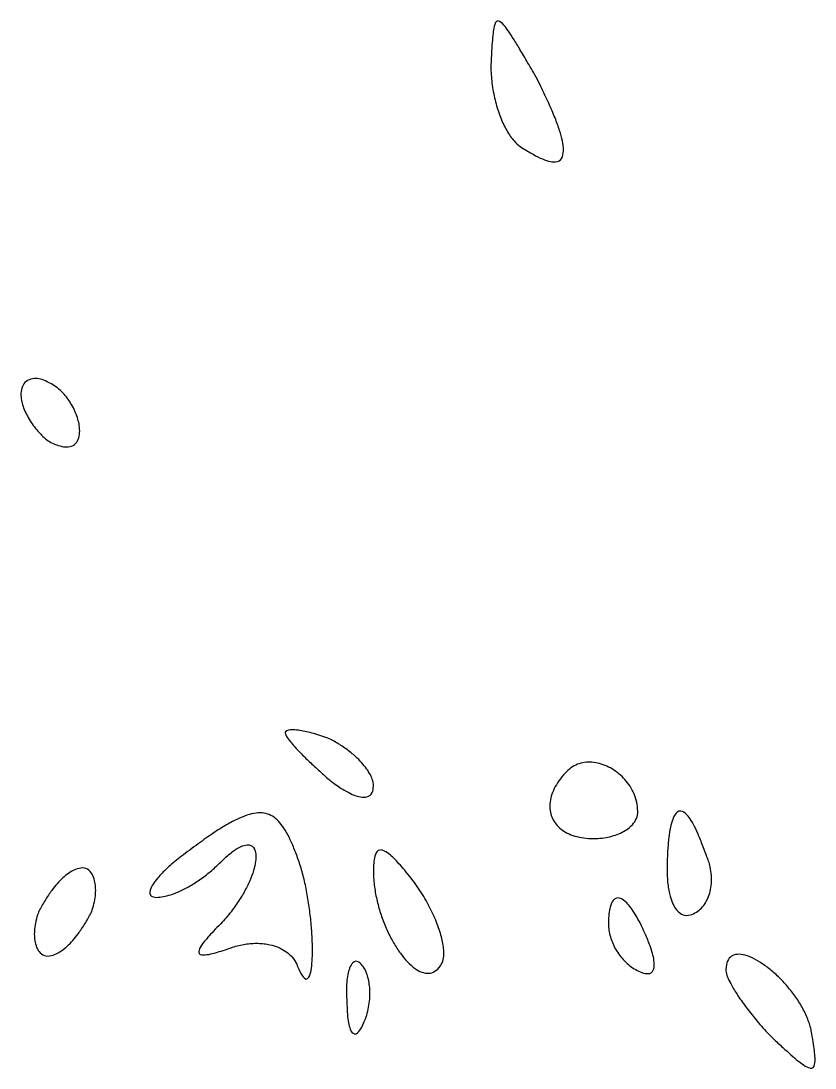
# Model space of a CAD drawing. Header units: metres. Extents: x 11 to 1970, y 60 to 2209.
# Drawn here: x 1700 to 1970.4, y 301.9 to 658.4 of the extents above; entities that cross this region are included whole.
import ezdxf

# ---------------------------------------------------------------- set-up
doc = ezdxf.new("R2010")
doc.units = ezdxf.units.M

msp = doc.modelspace()

# ---------------------------------------------------------------- linework, layer by layer
for points in [[(1860, 643), (1860.005968, 642.278888), (1860.023744, 641.555904), (1860.053136, 640.831576), (1860.093952, 640.106432), (1860.146, 639.381), (1860.209088, 638.655808), (1860.283024, 637.931384), (1860.367616, 637.208256), (1860.462672, 636.486952), (1860.568, 635.768), (1860.683408, 635.051928), (1860.808704, 634.339264), (1860.943696, 633.630536), (1861.088192, 632.926272), (1861.242, 632.227), (1861.404928, 631.533248), (1861.576784, 630.845544), (1861.757376, 630.164416), (1861.946512, 629.490392), (1862.144, 628.824), (1862.349648, 628.165768), (1862.563264, 627.516224), (1862.784656, 626.875896), (1863.013632, 626.245312), (1863.25, 625.625), (1863.493568, 625.015488), (1863.744144, 624.417304), (1864.001536, 623.830976), (1864.265552, 623.257032), (1864.536, 622.696), (1864.812688, 622.148408), (1865.095424, 621.614784), (1865.384016, 621.095656), (1865.678272, 620.591552), (1865.978, 620.103), (1866.283008, 619.630528), (1866.593104, 619.174664), (1866.908096, 618.735936), (1867.227792, 618.314872), (1867.552, 617.912), (1867.880528, 617.527848), (1868.381, 616.987875), (1868.890112, 616.492992), (1869.407216, 616.044981), (1869.931664, 615.645624), (1870.462808, 615.296703), (1871, 615), (1871.505201, 614.675998), (1872.000808, 614.363984), (1872.486827, 614.063946), (1872.963264, 613.775872), (1873.430125, 613.49975), (1873.887416, 613.235568), (1874.335143, 612.983314), (1875.201929, 612.514542), (1876.030531, 612.093338), (1876.820997, 611.719606), (1877.573375, 611.39325), (1878.287713, 611.114174), (1878.964059, 610.882282), (1879.602461, 610.697478), (1880.202967, 610.559666), (1880.765625, 610.46875), (1881.290483, 610.424634), (1882.007, 610.446), (1882.638737, 610.572126), (1883.185856, 610.802688), (1883.648519, 611.137362), (1884.026888, 611.575824), (1884.321125, 612.11775), (1884.531392, 612.762816), (1884.657851, 613.510698), (1884.695677, 614.066246), (1884.696375, 614.66725), (1884.659993, 615.313614), (1884.586579, 616.005242), (1884.476181, 616.742038), (1884.328847, 617.523906), (1884.144625, 618.35075), (1883.923563, 619.222474), (1883.665709, 620.138982), (1883.371111, 621.100178), (1883.210048, 621.597504), (1883.039817, 622.105966), (1882.860424, 622.625552), (1882.671875, 623.15625), (1882.474176, 623.698048), (1882.267333, 624.250934), (1882.051352, 624.814896), (1881.826239, 625.389922), (1881.592, 625.976), (1881.348641, 626.573118), (1881.096168, 627.181264), (1880.834587, 627.800426), (1880.563904, 628.430592), (1880.284125, 629.07175), (1879.995256, 629.723888), (1879.697303, 630.386994), (1879.390272, 631.061056), (1879.074169, 631.746062), (1878.749, 632.442), (1878.414771, 633.148858), (1878.071488, 633.866624), (1877.719157, 634.595286), (1877.357784, 635.334832), (1876.987375, 636.08525), (1876.607936, 636.846528), (1876.219473, 637.618654), (1875.821992, 638.401616), (1875.415499, 639.195402), (1875, 640), (1874.584185, 640.712803), (1874.17668, 641.411224), (1873.777395, 642.095281), (1873.38624, 642.764992), (1873.003125, 643.420375), (1872.62796, 644.061448), (1872.260655, 644.688229), (1871.90112, 645.300736), (1871.549265, 645.898987), (1871.205, 646.483), (1870.868235, 647.052793), (1870.53888, 647.608384), (1870.216845, 648.149791), (1869.90204, 648.677032), (1869.594375, 649.190125), (1869.29376, 649.689088), (1869.000105, 650.173939), (1868.71332, 650.644696), (1868.433315, 651.101377), (1868.16, 651.544), (1867.893285, 651.972583), (1867.379295, 652.787701), (1866.890625, 653.546875), (1866.426555, 654.250249), (1865.986365, 654.897967), (1865.569335, 655.490173), (1865.174745, 656.027011), (1864.801875, 656.508625), (1864.450005, 656.935159), (1863.96, 657.472), (1863.513195, 657.885721), (1862.980455, 658.246669), (1862.40768, 658.393024), (1861.927905, 658.202779), (1861.603485, 657.809743), (1861.325625, 657.203875), (1861.14432, 656.610496), (1860.983535, 655.898533), (1860.886545, 655.358251), (1860.796875, 654.765625), (1860.713805, 654.120799), (1860.636615, 653.423917), (1860.564585, 652.675123), (1860.496995, 651.874561), (1860.433125, 651.022375), (1860.372255, 650.118709), (1860.313665, 649.163707), (1860.256635, 648.157513), (1860.22848, 647.635264), (1860.200445, 647.100271), (1860.17244, 646.552552), (1860.144375, 645.992125), (1860.11616, 645.419008), (1860.087705, 644.833219), (1860.05892, 644.234776), (1860.029715, 643.623697), (1860, 643)], [(1700, 531), (1700.02368, 530.386112), (1700.09344, 529.746496), (1700.174845, 529.251748), (1700.28028, 528.745552), (1700.408935, 528.229204), (1700.56, 527.704), (1700.732665, 527.171236), (1700.92612, 526.632208), (1701.139555, 526.088212), (1701.37216, 525.540544), (1701.623125, 524.9905), (1701.89164, 524.439376), (1702.176895, 523.888468), (1702.47808, 523.339072), (1702.794385, 522.792484), (1703.125, 522.25), (1703.469115, 521.712916), (1703.82592, 521.182528), (1704.194605, 520.660132), (1704.57436, 520.147024), (1704.964375, 519.6445), (1705.36384, 519.153856), (1705.771945, 518.676388), (1706.18788, 518.213392), (1706.610835, 517.766164), (1707.04, 517.336), (1707.474565, 516.924196), (1707.91372, 516.532048), (1708.356655, 516.160852), (1708.80256, 515.811904), (1709.250625, 515.4865), (1709.70004, 515.185936), (1710.179398, 514.911201), (1710.710272, 514.659264), (1711.229914, 514.429143), (1711.738, 514.221), (1712.234206, 514.034997), (1712.718208, 513.871296), (1713.344, 513.688), (1713.946752, 513.545024), (1714.525696, 513.442752), (1715.080064, 513.381568), (1715.609088, 513.361856), (1716.112, 513.384), (1716.70275, 513.471125), (1717.25, 513.625), (1717.75225, 513.846375), (1718.208, 514.136), (1718.61575, 514.494625), (1718.974, 514.923), (1719.28125, 515.421875), (1719.536, 515.992), (1719.700992, 516.499904), (1719.830656, 517.054272), (1719.924224, 517.655488), (1719.980928, 518.303936), (1719.998802, 518.821499), (1719.989254, 519.457884), (1719.941886, 520.091356), (1719.857462, 520.748252), (1719.770288, 521.254448), (1719.663026, 521.770796), (1719.536, 522.296), (1719.389534, 522.828764), (1719.223952, 523.367792), (1719.039578, 523.911788), (1718.836736, 524.459456), (1718.61575, 525.0095), (1718.376944, 525.560624), (1718.120642, 526.111532), (1717.847168, 526.660928), (1717.556846, 527.207516), (1717.25, 527.75), (1716.926954, 528.287084), (1716.588032, 528.817472), (1716.233558, 529.339868), (1715.863856, 529.852976), (1715.47925, 530.3555), (1715.080064, 530.846144), (1714.666622, 531.323612), (1714.239248, 531.786608), (1713.798266, 532.233836), (1713.344, 532.664), (1712.876774, 533.075804), (1712.396912, 533.467952), (1711.904738, 533.839148), (1711.400576, 534.188096), (1710.88475, 534.5135), (1710.357584, 534.814064), (1709.850005, 535.088799), (1709.40032, 535.340736), (1708.951715, 535.570857), (1708.356655, 535.843469), (1707.766875, 536.076625), (1707.184295, 536.269941), (1706.610835, 536.423033), (1706.048415, 536.535517), (1705.498955, 536.607009), (1704.964375, 536.637125), (1704.446595, 536.625481), (1703.947535, 536.571693), (1703.35296, 536.444608), (1702.794385, 536.250323), (1702.27556, 535.988088), (1701.800235, 535.657153), (1701.37216, 535.256768), (1700.995085, 534.786183), (1700.732665, 534.358667), (1700.507205, 533.885359), (1700.320625, 533.365875), (1700.174845, 532.799831), (1700.071785, 532.186843), (1700.013365, 531.526527), (1700, 531)], [(1790, 416), (1790.100842, 415.508215), (1790.341718, 414.977485), (1790.645408, 414.46316), (1790.952512, 414.00724), (1791.314144, 413.51388), (1791.728, 412.985), (1792.071278, 412.566185), (1792.441664, 412.12928), (1792.838186, 411.675095), (1793.259872, 411.20444), (1793.70575, 410.718125), (1794.174848, 410.21696), (1794.666194, 409.701755), (1795.178816, 409.17332), (1795.531904, 408.81408), (1795.893728, 408.44956), (1796.264, 408.08), (1796.642432, 407.70564), (1797.028736, 407.32672), (1797.422624, 406.94348), (1797.823808, 406.55616), (1798.232, 406.165), (1798.646912, 405.77024), (1799.068256, 405.37212), (1799.495744, 404.97088), (1799.929088, 404.56676), (1800.368, 404.16), (1800.812192, 403.75084), (1801.261376, 403.33952), (1801.715264, 402.92628), (1802.173568, 402.51136), (1802.636, 402.095), (1803.102272, 401.67744), (1803.572096, 401.25892), (1804.045184, 400.83968), (1804.521248, 400.41996), (1805, 400), (1805.536376, 399.587208), (1806.065408, 399.188864), (1806.586952, 398.805016), (1807.100864, 398.435712), (1807.607, 398.081), (1808.105216, 397.740928), (1808.595368, 397.415544), (1809.077312, 397.104896), (1809.550904, 396.809032), (1810.016, 396.528), (1810.472456, 396.261848), (1810.920128, 396.010624), (1811.574851, 395.661883), (1812.209, 395.347), (1812.822089, 395.066137), (1813.413632, 394.819456), (1813.983143, 394.607119), (1814.530136, 394.429288), (1815.054125, 394.286125), (1815.554624, 394.177792), (1816.184576, 394.087808), (1816.770752, 394.060416), (1817.312, 394.096), (1817.807168, 394.194944), (1818.359573, 394.408309), (1818.835928, 394.722024), (1819.233983, 395.136839), (1819.551488, 395.653504), (1819.745984, 396.140672), (1819.886336, 396.693888), (1819.971392, 397.313536), (1819.998203, 397.822099), (1819.981262, 398.455265), (1819.899158, 399.077685), (1819.753886, 399.715945), (1819.604864, 400.20388), (1819.422578, 400.698835), (1819.208, 401.2), (1818.962102, 401.706565), (1818.685856, 402.21772), (1818.380234, 402.732655), (1818.046208, 403.25056), (1817.68475, 403.770625), (1817.296832, 404.29204), (1816.883426, 404.813995), (1816.445504, 405.33568), (1815.984038, 405.856285), (1815.5, 406.375), (1814.994362, 406.891015), (1814.468096, 407.40352), (1813.922174, 407.911705), (1813.547786, 408.247695), (1813.165382, 408.581165), (1812.77525, 408.911875), (1812.377678, 409.239585), (1811.972954, 409.564055), (1811.561366, 409.885045), (1811.143202, 410.202315), (1810.71875, 410.515625), (1810.288298, 410.824735), (1809.852134, 411.129405), (1809.410546, 411.429395), (1808.963822, 411.724465), (1808.51225, 412.014375), (1808.056118, 412.298885), (1807.595714, 412.577755), (1807.131326, 412.850745), (1806.663242, 413.117615), (1806.19175, 413.378125), (1805.717138, 413.632035), (1805.239694, 413.879105), (1804.760306, 414.089399), (1804.282862, 414.264573), (1803.80825, 414.434875), (1803.102272, 414.681088), (1802.404286, 414.916069), (1801.715264, 415.139656), (1801.036178, 415.351687), (1800.368, 415.552), (1799.711702, 415.740433), (1799.068256, 415.916824), (1798.438634, 416.081011), (1797.823808, 416.232832), (1797.22475, 416.372125), (1796.642432, 416.498728), (1796.077826, 416.612479), (1795.531904, 416.713216), (1795.005638, 416.800777), (1794.5, 416.875), (1793.859584, 416.952936), (1793.259872, 417.006488), (1792.703168, 417.035272), (1792.191776, 417.038904), (1791.619766, 417.007489), (1791.037898, 416.916067), (1790.513024, 416.733696), (1790.100842, 416.376243)], [(1886, 403), (1885.359152, 402.338904), (1884.756416, 401.676032), (1884.191504, 401.012008), (1883.664128, 400.347456), (1883.174, 399.683), (1882.720832, 399.019264), (1882.304336, 398.356872), (1881.924224, 397.696448), (1881.580208, 397.038616), (1881.272, 396.384), (1880.999312, 395.733224), (1880.761856, 395.086912), (1880.559344, 394.445688), (1880.391488, 393.810176), (1880.258, 393.181), (1880.158592, 392.558784), (1880.092976, 391.944152), (1880.060864, 391.337728), (1880.061968, 390.740136), (1880.096, 390.152), (1880.162672, 389.573944), (1880.261696, 389.006592), (1880.392784, 388.450568), (1880.555648, 387.906496), (1880.75, 387.375), (1880.975552, 386.856704), (1881.232016, 386.352232), (1881.519104, 385.862208), (1881.836528, 385.387256), (1882.184, 384.928), (1882.561232, 384.485064), (1882.967936, 384.059072), (1883.403824, 383.650648), (1883.868608, 383.260416), (1884.362, 382.889), (1884.883712, 382.537024), (1885.433456, 382.205112), (1886.010944, 381.893888), (1886.615888, 381.603976), (1887.248, 381.336), (1887.906992, 381.090584), (1888.592576, 380.868352), (1889.304464, 380.669928), (1890.042368, 380.495936), (1890.806, 380.347), (1891.595072, 380.223744), (1892.409296, 380.126792), (1893.248384, 380.056768), (1894.112048, 380.014296), (1895, 380), (1895.717138, 380.010719), (1896.427904, 380.042552), (1897.131326, 380.095013), (1897.826432, 380.167616), (1898.51225, 380.259875), (1899.187808, 380.371304), (1899.852134, 380.501417), (1900.504256, 380.649728), (1901.143202, 380.815751), (1901.768, 380.999), (1902.377678, 381.198989), (1902.971264, 381.415232), (1903.547786, 381.647243), (1904.106272, 381.894536), (1904.64575, 382.156625), (1905.165248, 382.433024), (1905.663794, 382.723247), (1906.140416, 383.026808), (1906.594142, 383.343221), (1907.024, 383.672), (1907.429018, 384.012659), (1907.808224, 384.364712), (1908.160646, 384.727673), (1908.587198, 385.227749), (1908.962102, 385.745201), (1909.283054, 386.278877), (1909.54775, 386.827625), (1909.753886, 387.390293), (1909.899158, 387.965729), (1909.981262, 388.552781), (1909.995224, 389.388787), (1909.957448, 390.158849), (1909.883, 390.918375), (1909.773032, 391.666741), (1909.628696, 392.403323), (1909.451144, 393.127497), (1909.241528, 393.838639), (1909.001, 394.536125), (1908.730712, 395.219331), (1908.431816, 395.887633), (1908.105464, 396.540407), (1907.752808, 397.177029), (1907.375, 397.796875), (1906.973192, 398.399321), (1906.548536, 398.983743), (1906.102184, 399.549517), (1905.635288, 400.096019), (1905.149, 400.622625), (1904.644472, 401.128711), (1904.122856, 401.613653), (1903.585304, 402.076827), (1903.032968, 402.517609), (1902.467, 402.935375), (1901.888552, 403.329501), (1901.298776, 403.699363), (1900.698824, 404.044337), (1900.089848, 404.363799), (1899.473, 404.657125), (1898.849432, 404.923691), (1898.220296, 405.162873), (1897.586744, 405.374047), (1896.949928, 405.556589), (1896.311, 405.709875), (1895.671112, 405.833281), (1895.031416, 405.926183), (1894.393064, 405.987957), (1893.757208, 406.017979), (1893.125, 406.015625), (1892.497592, 405.980271), (1891.876136, 405.911293), (1891.261784, 405.808067), (1890.655688, 405.669969), (1890.059, 405.496375), (1889.472872, 405.286661), (1888.898456, 405.040203), (1888.336904, 404.756377), (1887.789368, 404.434559), (1887.257, 404.074125), (1886.740952, 403.674451), (1886.242376, 403.234913)], [(1756, 375), (1755.348416, 374.521248), (1754.713728, 374.045184), (1754.096032, 373.572096), (1753.495424, 373.102272), (1752.912, 372.636), (1752.345856, 372.173568), (1751.797088, 371.715264), (1751.265792, 371.261376), (1750.752064, 370.812192), (1750.256, 370.368), (1749.777696, 369.929088), (1749.317248, 369.495744), (1748.874752, 369.068256), (1748.450304, 368.646912), (1748.044, 368.232), (1747.655936, 367.823808), (1747.286208, 367.422624), (1746.934912, 367.028736), (1746.602144, 366.642432), (1746.137942, 366.077826), (1745.715968, 365.531904), (1745.336546, 365.005638), (1745, 364.5), (1744.706654, 364.015962), (1744.456832, 363.554496), (1744.192, 362.976), (1744.005888, 362.441664), (1743.885118, 361.839354), (1743.890048, 361.314144), (1744.064, 360.792), (1744.423712, 360.395136), (1744.971776, 360.131328), (1745.574246, 360.018738), (1746.180895, 360.001497), (1746.73408, 360.023808), (1747.302385, 360.072471), (1747.885, 360.147), (1748.481115, 360.246909), (1749.08992, 360.371712), (1749.710605, 360.520923), (1750.34236, 360.694056), (1750.984375, 360.890625), (1751.63584, 361.110144), (1752.295945, 361.352127), (1752.96388, 361.616088), (1753.638835, 361.901541), (1754.32, 362.208), (1754.77716, 362.423736), (1755.23648, 362.648448), (1755.69772, 362.881992), (1756.16064, 363.124224), (1756.625, 363.375), (1757.09056, 363.634176), (1757.55708, 363.901608), (1758.02432, 364.177152), (1758.49204, 364.460664), (1758.96, 364.752), (1759.42796, 365.051016), (1759.89568, 365.357568), (1760.36292, 365.671512), (1760.82944, 365.992704), (1761.295, 366.321), (1761.75936, 366.656256), (1762.22228, 366.998328), (1762.68352, 367.347072), (1763.14284, 367.702344), (1763.6, 368.064), (1764.05476, 368.431896), (1764.50688, 368.805888), (1764.95612, 369.185832), (1765.40224, 369.571584), (1765.845, 369.963), (1766.28416, 370.359936), (1766.71948, 370.762248), (1767.15072, 371.169792), (1767.57764, 371.582424), (1768, 372), (1768.4752, 372.469239), (1768.9408, 372.917112), (1769.3968, 373.343853), (1769.8432, 373.749696), (1770.28, 374.134875), (1770.7072, 374.499624), (1771.1248, 374.844177), (1771.5328, 375.168768), (1771.9312, 375.473631), (1772.6992, 376.025109), (1773.4288, 376.500483), (1774.12, 376.901625), (1774.7728, 377.230407), (1775.3872, 377.488701), (1775.9632, 377.678379), (1776.5008, 377.801313), (1777, 377.859375), (1777.6768, 377.828928), (1778.2672, 377.663049), (1778.7712, 377.368056), (1779.1888, 376.950267), (1779.52, 376.416), (1779.7648, 375.771573), (1779.88, 375.283875), (1779.9568, 374.751897), (1779.9952, 374.177511), (1779.9952, 373.562589), (1779.9568, 372.909003), (1779.88, 372.218625), (1779.7648, 371.493327), (1779.6112, 370.734981), (1779.4192, 369.945459), (1779.1888, 369.126633), (1778.92, 368.280375), (1778.6128, 367.408557), (1778.2672, 366.513051), (1777.8832, 365.595729), (1777.6768, 365.129472), (1777.4608, 364.658463), (1777.2352, 364.182936), (1777, 363.703125), (1776.7552, 363.219264), (1776.5008, 362.731587), (1776.2368, 362.240328), (1775.9632, 361.745721), (1775.68, 361.248), (1775.3872, 360.747399), (1775.0848, 360.244152), (1774.7728, 359.738493), (1774.4512, 359.230656), (1774.12, 358.720875), (1773.7792, 358.209384), (1773.4288, 357.696417), (1773.0688, 357.182208), (1772.6992, 356.666991), (1772.32, 356.151), (1771.9312, 355.634469), (1771.5328, 355.117632), (1771.1248, 354.600723), (1770.7072, 354.083976), (1770.28, 353.567625), (1769.8432, 353.051904), (1769.3968, 352.537047), (1768.9408, 352.023288), (1768.4752, 351.510861), (1768, 351), (1767.354408, 350.350784), (1766.737664, 349.723072), (1766.149816, 349.116768), (1765.590912, 348.531776), (1765.061, 347.968), (1764.560128, 347.425344), (1764.088344, 346.903712), (1763.645696, 346.403008), (1763.232232, 345.923136), (1762.848, 345.464), (1762.493048, 345.025504), (1762.167424, 344.607552), (1761.734083, 344.018934), (1761.367, 343.476), (1761.066337, 342.978426), (1760.832256, 342.525888), (1760.624, 341.992), (1760.531125, 341.43525), (1760.666251, 340.927398), (1761.071593, 340.591914), (1761.616728, 340.442144), (1762.189096, 340.406208), (1762.698109, 340.427682), (1763.275648, 340.490304), (1763.921875, 340.59375), (1764.636952, 340.737696), (1765.152, 340.856), (1765.697768, 340.992064), (1766.274304, 341.145792), (1766.881656, 341.317088), (1767.519872, 341.505856), (1768.189, 341.712), (1768.889088, 341.935424), (1769.620184, 342.176032), (1770.382336, 342.433728), (1771.175592, 342.708416), (1772, 343), (1772.541136, 343.174), (1773.084288, 343.336), (1773.629072, 343.486), (1774.175104, 343.624), (1774.722, 343.75), (1775.269376, 343.864), (1775.816848, 343.966), (1776.364032, 344.056), (1776.910544, 344.134), (1777.456, 344.2), (1778.000016, 344.254), (1778.542208, 344.296), (1779.082192, 344.326), (1779.619584, 344.344), (1780.154, 344.35), (1780.685056, 344.344), (1781.212368, 344.326), (1781.735552, 344.296), (1782.254224, 344.254), (1782.768, 344.2), (1783.276496, 344.134), (1783.779328, 344.056), (1784.276112, 343.966), (1784.766464, 343.864), (1785.489092, 343.6885), (1786.195088, 343.486), (1786.883156, 343.2565), (1787.552, 343), (1788.200324, 342.7165), (1788.826832, 342.406), (1789.430228, 342.0685), (1790.009216, 341.704), (1790.5625, 341.3125), (1791.088784, 340.894), (1791.586772, 340.4485), (1792.055168, 339.976), (1792.492676, 339.4765), (1792.898, 338.95), (1793.269844, 338.3965), (1793.606912, 337.816), (1793.907908, 337.2085), (1794.2079, 336.476426), (1794.4116, 335.985408), (1794.6111, 335.526502), (1794.9975, 334.70325), (1795.3671, 334.003118), (1795.7199, 333.422554), (1796.0559, 332.958006), (1796.5284, 332.470944), (1797.0996, 332.194432), (1797.6036, 332.318048), (1798.0404, 332.813376), (1798.3239, 333.411714), (1798.4919, 333.911966), (1798.6431, 334.489162), (1798.7775, 335.13975), (1798.8951, 335.860178), (1798.9959, 336.646894), (1799.0799, 337.496346), (1799.1471, 338.404982), (1799.1975, 339.36925), (1799.2164, 339.871136), (1799.2311, 340.385598), (1799.2416, 340.912192), (1799.2479, 341.450474), (1799.25, 342), (1799.2479, 342.560326), (1799.2416, 343.131008), (1799.2311, 343.711602), (1799.2164, 344.301664), (1799.1975, 344.90075), (1799.1744, 345.508416), (1799.1471, 346.124218), (1799.1156, 346.747712), (1799.0799, 347.378454), (1799.04, 348.016), (1798.9959, 348.659906), (1798.9476, 349.309728), (1798.8951, 349.965022), (1798.8384, 350.625344), (1798.7775, 351.29025), (1798.7124, 351.959296), (1798.6431, 352.632038), (1798.5696, 353.308032), (1798.4919, 353.986834), (1798.41, 354.668), (1798.3239, 355.351086), (1798.2336, 356.035648), (1798.1391, 356.721242), (1798.0404, 357.407424), (1797.9375, 358.09375), (1797.8304, 358.779776), (1797.7191, 359.465058), (1797.6036, 360.149152), (1797.4839, 360.831614), (1797.36, 361.512), (1797.2319, 362.189866), (1797.0996, 362.864768), (1796.9631, 363.536262), (1796.8224, 364.203904), (1796.6775, 364.86725), (1796.5284, 365.525856), (1796.3751, 366.179278), (1796.2176, 366.827072), (1796.0559, 367.468794), (1795.89, 368.104), (1795.7199, 368.732246), (1795.5456, 369.353088), (1795.3671, 369.966082), (1795.1844, 370.570784), (1794.9975, 371.16675), (1794.8064, 371.753536), (1794.6111, 372.330698), (1794.4116, 372.897792), (1794.2079, 373.454374), (1794, 374), (1793.79028, 374.564598), (1793.58104, 375.118384), (1793.37216, 375.661346), (1793.16352, 376.193472), (1792.955, 376.71475), (1792.74648, 377.225168), (1792.53784, 377.724714), (1792.32896, 378.213376), (1792.11972, 378.691142), (1791.91, 379.158), (1791.69968, 379.613938), (1791.27676, 380.493006), (1790.85, 381.32825), (1790.41844, 382.119574), (1789.98112, 382.866882), (1789.53708, 383.570078), (1789.08536, 384.229066), (1788.625, 384.84375), (1788.15504, 385.414034), (1787.67452, 385.939822), (1787.18248, 386.421018), (1786.67796, 386.857526), (1786.16, 387.24925), (1785.62764, 387.596094), (1785.07992, 387.897962), (1784.51588, 388.154758), (1783.93456, 388.366386), (1783.335, 388.53275), (1782.71624, 388.653754), (1782.07732, 388.729302), (1781.41728, 388.759298), (1780.73516, 388.743646), (1780.03, 388.68225), (1779.30084, 388.575014), (1778.54672, 388.421842), (1777.76668, 388.222638), (1776.95976, 387.977306), (1776.125, 387.68575), (1775.26144, 387.347874), (1774.36812, 386.963582), (1773.91, 386.754), (1773.44408, 386.532778), (1772.97024, 386.299904), (1772.48836, 386.055366), (1771.99832, 385.799152), (1771.5, 385.53125), (1770.99328, 385.251648), (1770.47804, 384.960334), (1769.95416, 384.657296), (1769.42152, 384.342522), (1768.88, 384.016), (1768.32948, 383.677718), (1767.76984, 383.327664), (1767.20096, 382.965826), (1766.62272, 382.592192), (1766.035, 382.20675), (1765.43768, 381.809488), (1764.83064, 381.400394), (1764.21376, 380.979456), (1763.58692, 380.546662), (1762.95, 380.102), (1762.30288, 379.645458), (1761.64544, 379.177024), (1760.97756, 378.696686), (1760.29912, 378.204432), (1759.61, 377.70025), (1758.91008, 377.184128), (1758.19924, 376.656054), (1757.47736, 376.116016), (1756.74432, 375.564002), (1756, 375)], [(1920, 369), (1920.004784, 368.344856), (1920.019072, 367.699648), (1920.042768, 367.064712), (1920.075776, 366.440384), (1920.118, 365.827), (1920.169344, 365.224896), (1920.229712, 364.634408), (1920.299008, 364.055872), (1920.377136, 363.489624), (1920.464, 362.936), (1920.559504, 362.395336), (1920.663552, 361.867968), (1920.776048, 361.354232), (1920.896896, 360.854464), (1921.026, 360.369), (1921.234926, 359.668359), (1921.461888, 359.001792), (1921.706562, 358.370433), (1921.968624, 357.775416), (1922.24775, 357.217875), (1922.543616, 356.698944), (1922.855898, 356.219757), (1923.184272, 355.781448), (1923.528414, 355.385151), (1923.888, 355.032), (1924.390912, 354.630208), (1924.919936, 354.309824), (1925.474304, 354.073536), (1926.053248, 353.924032), (1926.656, 353.864), (1927.281792, 353.896128), (1927.929856, 354.023104), (1928.430058, 354.182197), (1928.942032, 354.397288), (1929.465454, 354.669511), (1930, 355), (1930.441819, 355.286011), (1930.866952, 355.603288), (1931.274913, 355.950697), (1931.665216, 356.327104), (1932.037375, 356.731375), (1932.390904, 357.162376), (1932.725317, 357.618973), (1933.040128, 358.100032), (1933.334851, 358.604419), (1933.609, 359.131), (1933.862089, 359.678641), (1934.093632, 360.246208), (1934.303143, 360.832567), (1934.490136, 361.436584), (1934.654125, 362.057125), (1934.794624, 362.693056), (1934.911147, 363.343243), (1935.003208, 364.006552), (1935.070321, 364.681849), (1935.112, 365.368), (1935.127759, 366.063871), (1935.117112, 366.768328), (1935.079573, 367.480237), (1935.014656, 368.198464), (1934.921875, 368.921875), (1934.800744, 369.649336), (1934.650777, 370.379713), (1934.534539, 370.867691), (1934.405125, 371.356125), (1934.262391, 371.844679), (1934.106193, 372.333017), (1933.936387, 372.820803), (1933.752829, 373.307701), (1933.555375, 373.793375), (1933.343881, 374.277489), (1933.118203, 374.759707), (1932.790305, 375.6231), (1932.58124, 376.2324), (1932.372835, 376.8279), (1932.16512, 377.4096), (1931.958125, 377.9775), (1931.75188, 378.5316), (1931.546415, 379.0719), (1931.34176, 379.5984), (1931.137945, 380.1111), (1930.935, 380.61), (1930.732955, 381.0951), (1930.53184, 381.5664), (1930.13252, 382.4676), (1929.73728, 383.3136), (1929.34636, 384.1044), (1928.96, 384.84), (1928.57844, 385.5204), (1928.20192, 386.1456), (1927.83068, 386.7156), (1927.46496, 387.2304), (1927.105, 387.69), (1926.75104, 388.0944), (1926.231875, 388.5975), (1925.72756, 388.9764), (1925.238905, 389.2311), (1924.613125, 389.3775), (1924.018545, 389.3031), (1923.457085, 389.0079), (1923.05888, 388.6416), (1922.681195, 388.1511), (1922.32484, 387.5364), (1922.09952, 387.0576), (1921.88428, 386.5236), (1921.67936, 385.9344), (1921.485, 385.29), (1921.30144, 384.5904), (1921.12892, 383.8356), (1920.96768, 383.0256), (1920.81796, 382.1604), (1920.68, 381.24), (1920.55404, 380.2644), (1920.495635, 379.7559), (1920.44032, 379.2336), (1920.388125, 378.6975), (1920.33908, 378.1476), (1920.293215, 377.5839), (1920.25056, 377.0064), (1920.211145, 376.4151), (1920.175, 375.81), (1920.142155, 375.1911), (1920.11264, 374.5584), (1920.086485, 373.9119), (1920.06372, 373.2516), (1920.044375, 372.5775), (1920.02848, 371.8896), (1920.016065, 371.1879), (1920.00716, 370.4724), (1920.001795, 369.7431), (1920, 369)], [(1820, 369), (1820.004775, 368.399137), (1820.019, 367.796696), (1820.042525, 367.192899), (1820.0752, 366.587968), (1820.116875, 365.982125), (1820.1674, 365.375592), (1820.226625, 364.768591), (1820.2944, 364.161344), (1820.370575, 363.554073), (1820.455, 362.947), (1820.547525, 362.340347), (1820.648, 361.734336), (1820.756275, 361.129189), (1820.8722, 360.525128), (1820.995625, 359.922375), (1821.1264, 359.321152), (1821.264375, 358.721681), (1821.4094, 358.124184), (1821.561325, 357.528883), (1821.72, 356.936), (1821.885275, 356.345757), (1822.057, 355.758376), (1822.235025, 355.174079), (1822.4192, 354.593088), (1822.609375, 354.015625), (1822.8054, 353.441912), (1823.007125, 352.872171), (1823.2144, 352.306624), (1823.427075, 351.745493), (1823.645, 351.189), (1823.868025, 350.637367), (1824.096, 350.090816), (1824.328775, 349.549569), (1824.5662, 349.013848), (1824.808125, 348.483875), (1825.0544, 347.959872), (1825.304875, 347.442061), (1825.5594, 346.930664), (1825.817825, 346.425903), (1826.08, 345.928), (1826.345775, 345.437177), (1826.615, 344.953656), (1826.887525, 344.477659), (1827.1632, 344.009408), (1827.441875, 343.549125), (1827.7234, 343.097032), (1828.007625, 342.653351), (1828.2944, 342.218304), (1828.583575, 341.792113), (1828.875, 341.375), (1829.168525, 340.967187), (1829.761275, 340.180349), (1830.360625, 339.433375), (1830.965375, 338.728041), (1831.574325, 338.066123), (1832.186275, 337.449397), (1832.800025, 336.879639), (1833.414375, 336.358625), (1834.028125, 335.888131), (1834.640075, 335.469933), (1835.249025, 335.105807), (1835.853775, 334.797529), (1836.453125, 334.546875), (1837.045875, 334.355621), (1837.630825, 334.225543), (1838.206775, 334.158417), (1838.772525, 334.156019), (1839.326875, 334.220125), (1839.868625, 334.352511), (1840.396575, 334.554953), (1840.909525, 334.829227), (1841.406275, 335.177109), (1841.885625, 335.600375), (1842.346375, 336.100801), (1842.787325, 336.680163), (1843.087903, 337.122689), (1843.397875, 337.666125), (1843.642087, 338.290681), (1843.782784, 338.809792), (1843.887625, 339.370375), (1843.957096, 339.970648), (1843.991683, 340.608829), (1843.991872, 341.283136), (1843.958149, 341.991787), (1843.891, 342.733), (1843.827904, 343.244352), (1843.750312, 343.768856), (1843.658368, 344.305984), (1843.552216, 344.855208), (1843.432, 345.416), (1843.297864, 345.987832), (1843.149952, 346.570176), (1842.988408, 347.162504), (1842.813376, 347.764288), (1842.625, 348.375), (1842.423424, 348.994112), (1842.208792, 349.621096), (1841.981248, 350.255424), (1841.740936, 350.896568), (1841.488, 351.544), (1841.222584, 352.197192), (1840.944832, 352.855616), (1840.654888, 353.518744), (1840.352896, 354.186048), (1840.039, 354.857), (1839.713344, 355.531072), (1839.376072, 356.207736), (1839.027328, 356.886464), (1838.667256, 357.566728), (1838.296, 358.248), (1837.913704, 358.929752), (1837.520512, 359.611456), (1837.116568, 360.292584), (1836.702016, 360.972608), (1836.277, 361.651), (1835.841664, 362.327232), (1835.396152, 363.000776), (1834.940608, 363.671104), (1834.475176, 364.337688), (1834, 365), (1833.407184, 365.766784), (1832.828672, 366.507072), (1832.264368, 367.220768), (1831.714176, 367.907776), (1831.178, 368.568), (1830.655744, 369.201344), (1830.147312, 369.807712), (1829.652608, 370.387008), (1829.171536, 370.939136), (1828.704, 371.464), (1828.249904, 371.961504), (1827.809152, 372.431552), (1827.381648, 372.874048), (1826.967296, 373.288896), (1826.566, 373.676), (1826.177664, 374.035264), (1825.802192, 374.366592), (1825.262894, 374.810994), (1824.752, 375.192), (1824.269186, 375.509286), (1823.814128, 375.762528), (1823.25, 376), (1822.733872, 376.122272), (1822.155042, 376.111942), (1821.648512, 375.918912), (1821.212782, 375.541682), (1820.914166, 375.106266), (1820.659134, 374.551234), (1820.496, 374.056), (1820.356626, 373.492726), (1820.240688, 372.861088), (1820.147862, 372.160762), (1820.098658, 371.655558), (1820.059486, 371.119586), (1820.03025, 370.55275), (1820.010854, 369.954954), (1820.001202, 369.326102)], [(1706, 355), (1705.825976, 354.521248), (1705.663808, 354.045184), (1705.442471, 353.336758), (1705.247, 352.636), (1705.076909, 351.943882), (1704.931712, 351.261376), (1704.810923, 350.589454), (1704.714056, 349.929088), (1704.640625, 349.28125), (1704.590144, 348.646912), (1704.562127, 348.027046), (1704.556088, 347.422624), (1704.571541, 346.834618), (1704.608, 346.264), (1704.664979, 345.711742), (1704.741992, 345.178816), (1704.838553, 344.666194), (1704.954176, 344.174848), (1705.137152, 343.554496), (1705.352, 342.976), (1705.597568, 342.441664), (1705.872704, 341.953792), (1706.176256, 341.514688), (1706.507072, 341.126656), (1706.957177, 340.716946), (1707.445832, 340.395136), (1707.970787, 340.165726), (1708.529792, 340.033216), (1709.150297, 340.002094), (1709.757125, 340.05175), (1710.372113, 340.165726), (1710.994109, 340.341718), (1711.464512, 340.513024), (1711.937723, 340.716946), (1712.413256, 340.952512), (1712.890625, 341.21875), (1713.369344, 341.514688), (1713.848927, 341.839354), (1714.328888, 342.191776), (1714.808741, 342.570982), (1715.288, 342.976), (1715.766179, 343.405858), (1716.242792, 343.859584), (1716.717353, 344.336206), (1717.189376, 344.834752), (1717.658375, 345.35425), (1718.123864, 345.893728), (1718.585357, 346.452214), (1719.042368, 347.028736), (1719.494411, 347.622322), (1719.792773, 348.027046), (1720.088567, 348.438634), (1720.381649, 348.856798), (1720.671875, 349.28125), (1720.959101, 349.711702), (1721.243183, 350.147866), (1721.523977, 350.589454), (1721.801339, 351.036178), (1722.075125, 351.48775), (1722.345191, 351.943882), (1722.611393, 352.404286), (1722.873587, 352.868674), (1723.131629, 353.336758), (1723.385375, 353.80825), (1723.634681, 354.282862), (1723.879403, 354.760306), (1724.088503, 355.239694), (1724.256581, 355.717138), (1724.486648, 356.427904), (1724.690687, 357.131326), (1724.869184, 357.826432), (1725.022625, 358.51225), (1725.151496, 359.187808), (1725.256283, 359.852134), (1725.337472, 360.504256), (1725.395549, 361.143202), (1725.431, 361.768), (1725.444311, 362.377678), (1725.435968, 362.971264), (1725.406457, 363.547786), (1725.356264, 364.106272), (1725.285875, 364.64575), (1725.195776, 365.165248), (1725.086453, 365.663794), (1724.911625, 366.29425), (1724.704637, 366.883426), (1724.466641, 367.429018), (1724.198789, 367.928722), (1723.902233, 368.380234), (1723.578125, 368.78125), (1723.136, 369.208), (1722.654875, 369.54775), (1722.137, 369.796), (1721.584625, 369.94825), (1721, 370), (1720.395392, 369.966784), (1719.782336, 369.868672), (1719.161984, 369.707968), (1718.535488, 369.486976), (1718.062277, 369.283054), (1717.586744, 369.047488), (1717.109375, 368.78125), (1716.630656, 368.485312), (1716.151073, 368.160646), (1715.671112, 367.808224), (1715.191259, 367.429018), (1714.712, 367.024), (1714.233821, 366.594142), (1713.757208, 366.140416), (1713.282647, 365.663794), (1712.810624, 365.165248), (1712.341625, 364.64575), (1711.876136, 364.106272), (1711.414643, 363.547786), (1710.957632, 362.971264), (1710.505589, 362.377678), (1710.207227, 361.972954), (1709.911433, 361.561366), (1709.618351, 361.143202), (1709.328125, 360.71875), (1709.040899, 360.288298), (1708.756817, 359.852134), (1708.476023, 359.410546), (1708.198661, 358.963822), (1707.924875, 358.51225), (1707.654809, 358.056118), (1707.388607, 357.595714), (1707.126413, 357.131326), (1706.868371, 356.663242), (1706.614625, 356.19175), (1706.365319, 355.717138), (1706.120597, 355.239694)], [(1900, 351), (1900.010746, 350.457435), (1900.042768, 349.91028), (1900.095742, 349.359345), (1900.169344, 348.80544), (1900.26325, 348.249375), (1900.377136, 347.69196), (1900.510678, 347.134005), (1900.663552, 346.57632), (1900.835434, 346.019715), (1901.026, 345.465), (1901.234926, 344.912985), (1901.461888, 344.36448), (1901.706562, 343.820295), (1901.968624, 343.28124), (1902.24775, 342.748125), (1902.543616, 342.22176), (1902.855898, 341.702955), (1903.184272, 341.19252), (1903.528414, 340.691265), (1903.888, 340.2), (1904.262706, 339.719535), (1904.652208, 339.25068), (1905.056182, 338.794245), (1905.474304, 338.35104), (1905.90625, 337.921875), (1906.351696, 337.50756), (1906.810318, 337.108905), (1907.281792, 336.72672), (1907.765794, 336.361815), (1908.262, 336.015), (1908.770086, 335.687085), (1909.289728, 335.37888), (1909.820602, 335.091195), (1910.354008, 334.828376), (1910.862625, 334.602125), (1911.344512, 334.412864), (1911.945728, 334.217216), (1912.500096, 334.085312), (1913.008, 334.016), (1913.578125, 334.015625), (1914.077, 334.109), (1914.582656, 334.341632), (1914.988088, 334.702136), (1915.294592, 335.186624), (1915.475377, 335.682269), (1915.589112, 336.259064), (1915.632328, 336.777416), (1915.633496, 337.345112), (1915.593, 337.961), (1915.511224, 338.623928), (1915.423033, 339.151301), (1915.312, 339.704), (1915.178287, 340.281539), (1915.022056, 340.883432), (1914.843469, 341.509193), (1914.642688, 342.158336), (1914.419875, 342.830375), (1914.175192, 343.524824), (1914, 344), (1913.790007, 344.535498), (1913.580056, 345.061984), (1913.370189, 345.579446), (1913.160448, 346.087872), (1912.950875, 346.58725), (1912.741512, 347.077568), (1912.532401, 347.558814), (1912.323584, 348.030976), (1912.115103, 348.494042), (1911.699317, 349.392838), (1911.285379, 350.255106), (1910.873625, 351.08075), (1910.464391, 351.869674), (1910.058013, 352.621782), (1909.654827, 353.336978), (1909.255169, 354.015166), (1908.859375, 354.65625), (1908.467781, 355.260134), (1908.080723, 355.826722), (1907.698537, 356.355918), (1907.321559, 356.847626), (1906.950125, 357.30175), (1906.584571, 357.718194), (1906.225233, 358.096862), (1905.698616, 358.593824), (1905.187875, 359.00525), (1904.694144, 359.330816), (1904.218557, 359.570198), (1903.614625, 359.75475), (1903.047653, 359.784742), (1902.520329, 359.659406), (1902.035341, 359.377974), (1901.595377, 358.939678), (1901.296568, 358.507552), (1901.025731, 357.986434), (1900.784, 357.376), (1900.572509, 356.675926), (1900.448875, 356.15925), (1900.339521, 355.602494), (1900.244783, 355.005562), (1900.164997, 354.368358), (1900.100499, 353.690786), (1900.051625, 352.97275), (1900.018711, 352.214154), (1900.002093, 351.414902)], [(1940, 335), (1940.051875, 334.49125), (1940.166455, 334.00289), (1940.343915, 333.44637), (1940.582335, 332.82553), (1940.8, 332.32), (1941.050065, 331.78207), (1941.33172, 331.21336), (1941.644155, 330.61549), (1941.98656, 329.99008), (1942.358125, 329.33875), (1942.621635, 328.89093), (1942.897505, 328.43279), (1943.185495, 327.96481), (1943.485365, 327.48747), (1943.796875, 327.00125), (1944.119785, 326.50663), (1944.453855, 326.00409), (1944.798845, 325.49411), (1945.154515, 324.97717), (1945.520625, 324.45375), (1945.896935, 323.92433), (1946.283205, 323.38939), (1946.679195, 322.84941), (1947.084665, 322.30487), (1947.499375, 321.75625), (1947.923085, 321.20403), (1948.355555, 320.64869), (1948.796545, 320.09071), (1949.245815, 319.53057), (1949.703125, 318.96875), (1950.168235, 318.40573), (1950.640905, 317.84199), (1951.120895, 317.27801), (1951.607965, 316.71427), (1952.101875, 316.15125), (1952.602385, 315.58943), (1953.109255, 315.02929), (1953.622245, 314.47131), (1954.141115, 313.91597), (1954.665625, 313.36375), (1955.195535, 312.81513), (1955.730605, 312.27059), (1956.44581, 311.584203), (1956.88328, 311.176824), (1957.31247, 310.777881), (1957.73344, 310.387392), (1958.14625, 310.005375), (1958.55096, 309.631848), (1958.94763, 309.266829), (1959.33632, 308.910336), (1959.71709, 308.562387), (1960.09, 308.223), (1960.81248, 307.569984), (1961.50424, 306.951432), (1962.16576, 306.367488), (1962.79752, 305.818296), (1963.4, 305.304), (1963.97368, 304.824744), (1964.51904, 304.380672), (1965.03656, 303.971928), (1965.52672, 303.598656), (1965.99, 303.261), (1966.42688, 302.959104), (1967.03375, 302.573625), (1967.58392, 302.269416), (1968.07901, 302.046963), (1968.65625, 301.878375), (1969.25, 301.875), (1969.70875, 302.104125), (1970.04, 302.568), (1970.21824, 303.109632), (1970.30383, 303.616089), (1970.35, 304.209), (1970.35837, 304.888851), (1970.34375, 305.390625), (1970.31353, 305.931399), (1970.26819, 306.511317), (1970.20821, 307.130523), (1970.13407, 307.789161), (1970.04625, 308.487375), (1969.94523, 309.225309), (1969.83149, 310.003107), (1969.70551, 310.820913), (1969.56777, 311.678871), (1969.41875, 312.577125), (1969.25893, 313.515819), (1969.08879, 314.495097), (1969, 315), (1968.873746, 315.510266), (1968.735168, 316.020928), (1968.584542, 316.531782), (1968.422144, 317.042624), (1968.24825, 317.55325), (1968.063136, 318.063456), (1967.867078, 318.573038), (1967.660352, 319.081792), (1967.443234, 319.589514), (1967.216, 320.096), (1966.978926, 320.601046), (1966.732288, 321.104448), (1966.476362, 321.606002), (1966.211424, 322.105504), (1965.93775, 322.60275), (1965.655616, 323.097536), (1965.365298, 323.589658), (1965.067072, 324.078912), (1964.761214, 324.565094), (1964.448, 325.048), (1964.127706, 325.527426), (1963.800608, 326.003168), (1963.466982, 326.475022), (1963.127104, 326.942784), (1962.78125, 327.40625), (1962.429696, 327.865216), (1962.072718, 328.319478), (1961.710592, 328.768832), (1961.343594, 329.213074), (1960.972, 329.652), (1960.596086, 330.085406), (1960.216128, 330.513088), (1959.832402, 330.934842), (1959.445184, 331.350464), (1959.05475, 331.75975), (1958.661376, 332.162496), (1958.265338, 332.558498), (1957.866912, 332.947552), (1957.466374, 333.329454), (1957.064, 333.704), (1956.660066, 334.070986), (1956.254848, 334.430208), (1955.848622, 334.781462), (1955.441664, 335.124544), (1955.03425, 335.45925), (1954.626656, 335.785376), (1954.219158, 336.102718), (1953.812032, 336.411072), (1953.405554, 336.710234), (1952.595646, 337.280166), (1951.791642, 337.810882), (1950.99575, 338.30075), (1950.210178, 338.748138), (1949.437134, 339.151414), (1948.678826, 339.508946), (1947.937462, 339.819102), (1947.21525, 340.08025), (1946.514398, 340.290758), (1945.837114, 340.448994), (1945.185606, 340.553326), (1944.562082, 340.602122), (1943.96875, 340.59375), (1943.407818, 340.526578), (1942.881494, 340.398974), (1942.391986, 340.209306), (1941.941502, 339.955942), (1941.53225, 339.63725), (1941.166438, 339.251598), (1940.846274, 338.797354), (1940.573966, 338.272886), (1940.351722, 337.676562), (1940.18175, 337.00675), (1940.066258, 336.261818), (1940.007454, 335.440134)], [(1811, 324), (1811.003576, 323.349624), (1811.014208, 322.718592), (1811.031752, 322.107048), (1811.056064, 321.515136), (1811.087, 320.943), (1811.124416, 320.390784), (1811.168168, 319.858632), (1811.218112, 319.346688), (1811.304323, 318.616977), (1811.403656, 317.933544), (1811.515625, 317.296875), (1811.639744, 316.707456), (1811.775527, 316.165773), (1811.922488, 315.672312), (1812.134984, 315.090216), (1812.365336, 314.595864), (1812.676631, 314.103069), (1813.081469, 313.698231), (1813.592, 313.488), (1814.137811, 313.565889), (1814.629049, 313.866651), (1815.051944, 314.285256), (1815.397496, 314.731704), (1815.748232, 315.278568), (1816.013993, 315.755307), (1816.281536, 316.289664), (1816.550375, 316.882125), (1816.820024, 317.533176), (1817, 318), (1817.259254, 318.635184), (1817.497232, 319.279872), (1817.714258, 319.932768), (1817.910656, 320.592576), (1818.08675, 321.258), (1818.242864, 321.927744), (1818.379322, 322.600512), (1818.496448, 323.275008), (1818.594566, 323.949936), (1818.674, 324.624), (1818.735074, 325.295904), (1818.778112, 325.964352), (1818.803438, 326.628048), (1818.811376, 327.285696), (1818.80225, 327.936), (1818.776384, 328.577664), (1818.734102, 329.209392), (1818.675728, 329.829888), (1818.601586, 330.437856), (1818.512, 331.032), (1818.407294, 331.611024), (1818.287792, 332.173632), (1818.153818, 332.718528), (1818.005696, 333.244416), (1817.84375, 333.75), (1817.668304, 334.233984), (1817.413936, 334.843456), (1817.136912, 335.409152), (1816.838, 335.928), (1816.517968, 336.396928), (1816.177584, 336.812864), (1815.820032, 337.22804), (1815.460864, 337.61308), (1815.015324, 337.963655), (1814.489652, 338.197565), (1813.978668, 338.233835), (1813.487556, 338.078945), (1813.0215, 337.739375), (1812.656, 337.32), (1812.380736, 336.89792), (1812.122368, 336.40096), (1811.882432, 335.83104), (1811.7155, 335.356875), (1811.560448, 334.84356), (1811.417924, 334.291905), (1811.288576, 333.70272), (1811.173052, 333.076815), (1811.072, 332.415), (1810.986068, 331.718085), (1810.915904, 330.98688), (1810.878208, 330.48076), (1810.848, 329.96), (1810.825472, 329.42484), (1810.810816, 328.87552), (1810.804224, 328.31228), (1810.805888, 327.73536), (1810.816, 327.145), (1810.834752, 326.54144), (1810.862336, 325.92492), (1810.898944, 325.29568), (1810.944768, 324.65396), (1811, 324)]]:
    msp.add_lwpolyline(points, close=True)

doc.saveas('drawing.dxf')
